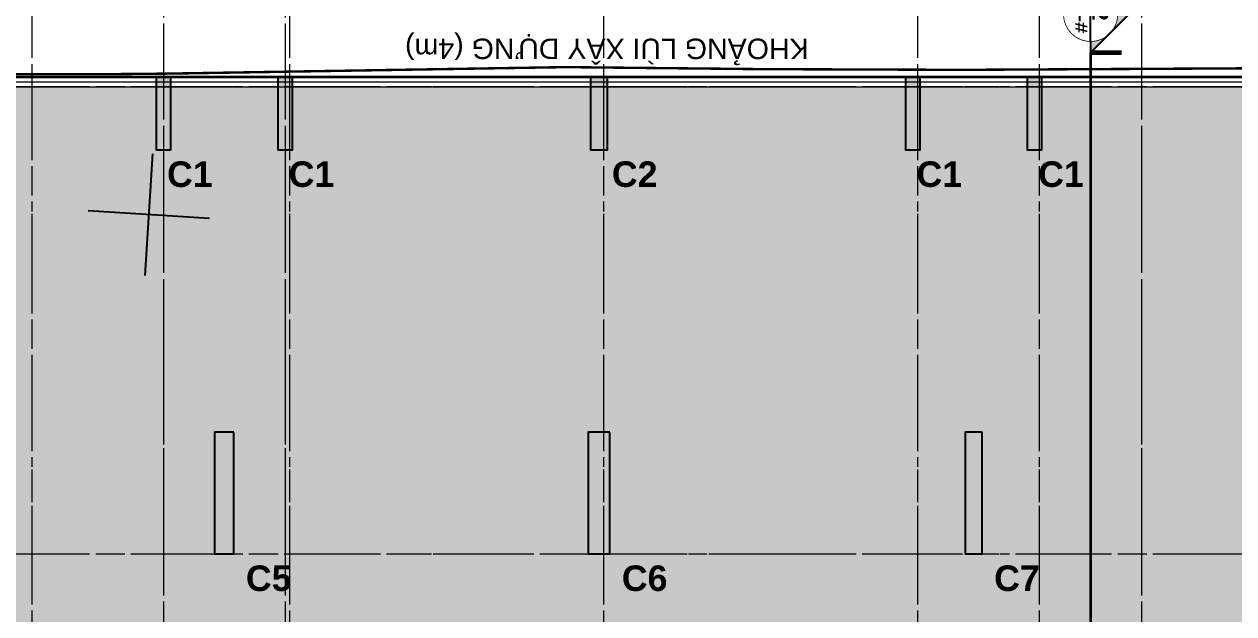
# Model space of a CAD drawing. Header units: millimetres. Extents: x -100356 to 314685, y 446 to 1273965.
# Drawn here: x 45830 to 70685, y 622176 to 634287 of the extents above; entities that cross this region are included whole.
import ezdxf
from ezdxf.enums import TextEntityAlignment as Align
from ezdxf.xclip import XClip

# ---------------------------------------------------------------- set-up
doc = ezdxf.new("R2010")
doc.units = ezdxf.units.MM
doc.header["$XCLIPFRAME"] = 2
for name, pattern in [('20180221 BF$0$Core - tb$0$HIDDEN', [0.375, 0.25, -0.125]), ('CENTER', [2, 1.25, -0.25, 0.25, -0.25]), ('CENTER2', [28.574999999999996, 19.05, -3.174999999999999, 3.174999999999999, -3.174999999999999]), ('Dash', [6, 3, -3]), ('DASHED', [0.75, 0.5, -0.25]), ('DASHED2', [0.375, 0.25, -0.125]), ('gf$0$CENTER2', [28.574999999999996, 19.05, -3.174999999999999, 3.174999999999999, -3.174999999999999]), ('gf$0$Kume - Grid Line', [10.5, 5.999999999999999, -1.25, 2, -1.25]), ('Kume - Grid Line', [10.5, 5.999999999999999, -1.25, 2, -1.25])]:
    doc.linetypes.add(name, pattern=pattern)
for name, color, linetype in [('20180221 BF$0$luoi', 5, 'Continuous'), ('20180221 BF$0$TREE', 99, 'Continuous'), ('STR', 7, 'Continuous')]:
    doc.layers.add(name, color=color, linetype=linetype)
for name, color, linetype, lineweight in [('20180330-Ascent Plaza-TP-Ban ve so bo$0$KÍNH', 150, 'Continuous', 9), ('@ color hatch', 7, 'Continuous', 13), ('A-_ANOT----_D', 7, 'Continuous', 5), ('A.Axis', 251, 'CENTER2', 13), ('A.Concrete', 7, 'Continuous', 25), ('gf$0$A.Axis', 251, 'gf$0$CENTER2', 13), ('GJ', 1, 'Continuous', 13), ('KÍNH', 150, 'Continuous', 9), ('LC.HA', 250, 'Continuous', 9), ('LGI', 250, 'CENTER', 9), ('luoicot', 30, 'Continuous', 13), ('TEXT', 6, 'Continuous', 20), ('Text 35', 250, 'Continuous', 15), ('TXT', 1, 'Continuous', 25)]:
    doc.layers.add(name, color=color, linetype=linetype, lineweight=lineweight)
doc.styles.add('ARIAL', font='Font - TrueType - Arial Bold.ttf')
doc.styles.add('PSDG - Title', font='seguisb_0.ttf', dxfattribs={"height": 2.5})
doc.styles.add('VnArial', font='Font - TrueType - Arial.ttf')

# ---------------------------------------------------------------- blocks, each defined once
blk = doc.blocks.new('X-GRID')
at = {"layer": 'LGI', "ltscale": 1500}
for p, q in [((-36549.99921768496, -7272.626217615769), (-36549.99921768473, 49990.6718393456)), ((-34449.99921768473, 49486.83894699798), (-34449.99921768496, -7272.626217615776)), ((-31949.99999999988, 49486.83894699797), (-31950.00000000012, -7272.626217615774)), ((-25499.99999999988, 49486.83894699794), (-25500, -7272.6262176158)), ((-19049.99999999977, 49486.83894699792), (-19049.99999999988, -7272.626217615814)), ((-13749.99999999977, 49486.83894699792), (-13749.99999999988, -7272.626217615829)), ((-18950, -7272.626217615822), (-18950, 20900.00001149947)), ((-16450, -7272.626217615829), (-16450, 20900.00001149945)), ((5008.778208642092, 9599.999999999978), (-57318.59826279094, 9600.000000000144)), ((5008.778208642092, -1.2732925824821e-11), (-57318.59826279094, 1.482476363889873e-10))]:
    blk.add_line(p, q, dxfattribs=at)
blk = doc.blocks.new('A$C60262ED2')
at = {"layer": 'LC.HA'}
h = blk.add_hatch(color=256, dxfattribs=at)
h.dxf.hatch_style = 1
h.paths.add_polyline_path([(24008.7785444312, 51684.01338449068), (23708.7785444312, 51684.01338449068), (23708.7785444312, 50184.01338449068), (24008.7785444312, 50184.01338449068)])
h = blk.add_hatch(color=256, dxfattribs=at)
h.dxf.hatch_style = 1
h.paths.add_polyline_path([(26508.77855592844, 51684.01189899113), (26208.77855592844, 51684.01189899113), (26208.77855592844, 50184.01189899113), (26508.77855592844, 50184.01189899113)])
h = blk.add_hatch(color=256, dxfattribs=at)
h.dxf.hatch_style = 1
h.paths.add_polyline_path([(32983.77859774663, 51683.93609959871), (32633.77859774663, 51683.93609959871), (32633.77859774663, 50183.93609959871), (32983.77859774663, 50183.93609959871)])
h = blk.add_hatch(color=256, dxfattribs=at)
h.dxf.hatch_style = 1
h.paths.add_polyline_path([(39408.77854536398, 51684.01336043671), (39108.77854536398, 51684.01336043671), (39108.77854536398, 50184.01336043671), (39408.77854536398, 50184.01336043671)])
h = blk.add_hatch(color=256, dxfattribs=at)
h.dxf.hatch_style = 1
h.paths.add_polyline_path([(41908.77854536398, 51684.01338891557), (41608.77854536398, 51684.01338891557), (41608.77854536398, 50184.01338891557), (41908.77854536398, 50184.01338891557)])
h = blk.add_hatch(color=256, dxfattribs=at)
h.dxf.hatch_style = 1
h.paths.add_polyline_path([(25308.7785444312, 44383.93609570287), (24908.7785444312, 44383.93609570287), (24908.7785444312, 41883.93609570287), (25308.7785444312, 41883.93609570287)])
h = blk.add_hatch(color=256, dxfattribs=at)
h.dxf.hatch_style = 1
h.paths.add_polyline_path([(33033.77859774663, 44384.01338329143), (32583.77859774663, 44384.01338329143), (32583.77859774663, 41884.01338329143), (33033.77859774663, 41884.01338329143)])
h = blk.add_hatch(color=256, dxfattribs=at)
h.dxf.hatch_style = 1
h.paths.add_polyline_path([(40683.77859588095, 44383.93609570287), (40333.77859588095, 44383.93609570287), (40333.77859588095, 41883.93609570287), (40683.77859588095, 41883.93609570287)])
at = {"layer": 'STR', "ltscale": 1000}
for points, elevation in [([(24008.7785444312, 51684.01338449068), (23708.7785444312, 51684.01338449068), (23708.7785444312, 50184.01338449068), (24008.7785444312, 50184.01338449068)], 6.732036296520924e-05), ([(26508.77855592844, 51684.01189899113), (26208.77855592844, 51684.01189899113), (26208.77855592844, 50184.01189899113), (26508.77855592844, 50184.01189899113)], 6.706806565628017e-05), ([(32983.77859774663, 51683.93609959871), (32633.77859774663, 51683.93609959871), (32633.77859774663, 50183.93609959871), (32983.77859774663, 50183.93609959871)], 6.706806565628017e-05), ([(39408.77854536398, 51684.01336043671), (39108.77854536398, 51684.01336043671), (39108.77854536398, 50184.01336043671), (39408.77854536398, 50184.01336043671)], 6.732036296520924e-05), ([(41908.77854536398, 51684.01338891557), (41608.77854536398, 51684.01338891557), (41608.77854536398, 50184.01338891557), (41908.77854536398, 50184.01338891557)], 6.732036296520924e-05), ([(25308.7785444312, 44383.93609570287), (24908.7785444312, 44383.93609570287), (24908.7785444312, 41883.93609570287), (25308.7785444312, 41883.93609570287)], 6.732036296520924e-05), ([(33033.77859774663, 44384.01338329143), (32583.77859774663, 44384.01338329143), (32583.77859774663, 41884.01338329143), (33033.77859774663, 41884.01338329143)], 6.681576834735109e-05), ([(40683.77859588095, 44383.93609570287), (40333.77859588095, 44383.93609570287), (40333.77859588095, 41883.93609570287), (40683.77859588095, 41883.93609570287)], 6.732036296520924e-05)]:
    blk.add_lwpolyline(points, close=True, dxfattribs=dict(at, elevation=elevation))
at = {"rotation": 180}
blk.add_blockref('X-GRID', (7408.778555928438, 51484.01189456624, 6.706806565628017e-05), dxfattribs=at)
at = {"layer": 'Text 35', "ltscale": 1000, "style": 'ARIAL'}
for s, p in [('C1', (23933.25066565291, 49423.53241401596, 6.732036296520924e-05)), ('C1', (26433.25067715015, 49423.53092851641, 6.706806565628017e-05)), ('C2', (33073.25071896834, 49423.45512912399, 6.706806565628017e-05)), ('C1', (39333.25066658569, 49423.532389962, 6.732036296520924e-05)), ('C1', (41833.25066658569, 49423.53092851641, 6.732036296520924e-05)), ('C5', (25553.25066565291, 41123.45512522815, 6.732036296520924e-05)), ('C6', (33278.25071896834, 41123.53241281677, 6.681576834735109e-05)), ('C7', (40928.25071710267, 41123.45512522815, 6.732036296520924e-05))]:
    blk.add_text(s, height=525, dxfattribs=at).set_placement(p)
blk = doc.blocks.new('column')
at = {"layer": 'luoicot', "ltscale": 0.5}
blk.add_blockref('A$C60262ED2', (-47108.64113252342, -40383.94843114301, -6.68157683473537e-05), dxfattribs=at)
blk = doc.blocks.new('grid tower')
at = {"layer": 'A.Axis', "linetype": 'Kume - Grid Line', "lineweight": 9, "ltscale": 100}
for p, q in [((5849.799126981408, -18372.69118757342), (5849.799126981641, 38890.60686938796)), ((7949.799126981641, 38386.77397704031), (7949.799126981408, -18372.69118757342)), ((10449.79834466649, 38386.77397704031), (10449.79834466625, -18372.69118757342)), ((16899.79834466649, 38386.77397704031), (16899.79834466637, -18372.69118757348)), ((23349.7983446666, 38386.77397704025), (23349.79834466649, -18372.69118757348)), ((28649.7983446666, 38386.77397704025), (28649.79834466649, -18372.69118757348)), ((23449.79834466637, -18372.69118757348), (23449.79834466637, 9799.935041541816)), ((25949.79834466637, -18372.69118757348), (25949.79834466637, 9799.935041541816)), ((48341.18399926648, -1500.06496995769), (-14918.79991812457, -1500.064969957515)), ((48341.18399926648, -11100.06496995769), (-14918.79991812457, -11100.06496995752))]:
    blk.add_line(p, q, dxfattribs=at)
blk = doc.blocks.new('SITE')
at = {"layer": 'GJ', "color": 2, "linetype": 'DASHED2', "ltscale": 200, "const_width": 50, "elevation": -1.948401880183878e-06}
blk.add_lwpolyline([(-38719.1918957046, 42656.10663358861), (-35209.13193755236, 42660.46846675558), (-34095.90027281136, 42670.90452164086), (-29878.63724851527, 42740.08829556103), (-25969.8822123002, 42803.69467001787), (-21953.70208691485, 42762.33819735248), (-17824.85726146697, 42747.82105758612), (-8761.388092617854, 42796.05047907075)], dxfattribs=at)
at = {"layer": 'TEXT', "insert": (-20979.66379604774, 42969.417103934, -6.901646753646289e-05), "char_height": 419.9999999999999, "width": 9054.827680663135, "attachment_point": 1, "rotation": 180, "style": 'VnArial'}
blk.add_mtext('KHOẢNG LÙI XÂY DỰNG (4m)', dxfattribs=at)
blk = doc.blocks.new('*U430')
h = blk.add_hatch(color=256)
h.paths.add_polyline_path([(0, 7.857724105935461), (-3.928862052967588, 3.928862052967673, -0.1989123673796585), (0, 5.556249999999977, -0.198912367379657), (3.928862052967816, 3.928862052967673)])
h.paths.add_polyline_path([(3.928862052967816, 3.928862052967673, -0.198912367379657), (5.556250000000091, -8.526512829121202e-14), (7.857724105935404, -8.526512829121202e-14)])
h.paths.add_polyline_path([(-3.928862052967588, 3.928862052967673), (-7.857724105935404, -5.684341886080801e-14), (-5.556249999999864, -5.684341886080801e-14, -0.1989123673796553)])
at = {"color": 1}
blk.add_line((5.556250000000091, -5.684341886080801e-14), (-5.556249999999864, -5.684341886080801e-14), dxfattribs=at)
for points, const_width in [([(-5.556249999999864, -5.684341886080801e-14), (-7.857724105935404, -5.684341886080801e-14), (0, 7.857724105935461), (7.857724105935404, -8.526512829121202e-14), (5.556250000000091, -8.526512829121202e-14)], 0.396875), ([(7.85772410593529, 6.349999999999937), (7.85772410593529, -8.414203715695753e-14)], 1)]:
    blk.add_lwpolyline(points, dxfattribs=dict(const_width=const_width))
at = {"const_width": 0.1666666666666667}
blk.add_lwpolyline([(-5.556249999999864, -5.684341886080801e-14, -0.414213562373093), (0, 5.556249999999977, -0.414213562373093), (5.556250000000091, -5.684341886080801e-14, -0.414213562373093), (0, -5.556250000000034, -0.414213562373093), (-5.556249999999864, -5.684341886080801e-14, -1.04137911763819)], format="xyb", dxfattribs=at)
at = {"linetype": 'DASHED', "ltscale": 2, "const_width": 0.1}
blk.add_lwpolyline([(5.556250000000091, -5.684341886080801e-14), (7.85772410593529, -8.414203715695753e-14)], dxfattribs=at)
at = {"color": 2, "style": 'PSDG - Title'}
blk.add_attdef('#', text='', height=2.38125, dxfattribs=at).set_placement((0, 1.984374999999943), align=Align.MIDDLE_CENTER)
at = {"color": 2, "style": 'PSDG - Title', "width": 0.9987463435018806}
blk.add_attdef('A100', text='', height=2.38125, dxfattribs=at).set_placement((-3.96875, -3.17500000000004), (3.96875, -3.17500000000004), align=Align.FIT)
blk = doc.blocks.new('SECTION SYMBOL 2')
at = {"layer": 'TXT', "linetype": '20180221 BF$0$Core - tb$0$HIDDEN', "ltscale": 300, "const_width": 50}
blk.add_lwpolyline([(-1200.003936006746, -31831.96423141245), (-1200.003936006746, 11797.73497754434)], dxfattribs=at)
at = {"layer": 'TXT'}
ref = blk.add_blockref('*U430', (-1200.003936006746, 12583.50738813786), dxfattribs=dict(at, xscale=100, yscale=100, zscale=100, rotation=270))
ref.add_attrib('#', '2', dxfattribs={"layer": '0', "color": 2, "height": 333.3333333333334, "rotation": 270, "style": 'ARIAL'}).set_placement((-1001.566436003719, 12583.50738813786), align=Align.MIDDLE_CENTER)
ref.add_attrib('A100', 'ID-#', dxfattribs={"layer": '0', "color": 2, "height": 250, "rotation": 270, "style": 'ARIAL', "width": 1.186701743827141}).set_placement((-1517.503936006746, 12980.38238813786), (-1517.503936006746, 12197.41017687129), align=Align.FIT)
blk = doc.blocks.new('20180221 BF$0$hientrang')
at = {"layer": '20180221 BF$0$luoi', "color": 7, "linetype": 'Continuous'}
for p, q in [((-69247.39141881431, 83648.74958772823, -1.709724994106003e-06), (-69244.21858092793, 86148.74757434754, -1.69646400303137e-06)), ((-70495.80399318057, 84900.33499998105, -1.740749164586629e-06), (-67995.80600656138, 84897.16216209455, -1.665439832550743e-06))]:
    blk.add_line(p, q, dxfattribs=at)
blk = doc.blocks.new('gf$0$grid tower-gf')
at = {"layer": 'gf$0$A.Axis', "linetype": 'gf$0$Kume - Grid Line', "lineweight": 9, "ltscale": 100}
for p, q in [((48341.18399926648, -1500.064969957704), (-14918.79991812457, -1500.064969957501)), ((48341.18399926653, -11100.06496995769), (-14918.79991812457, -11100.0649699575))]:
    blk.add_line(p, q, dxfattribs=at)

msp = doc.modelspace()

# ---------------------------------------------------------------- hatches: boundary and pattern name
at = {"layer": '@ color hatch'}
h = msp.add_hatch(color=31, dxfattribs=at)
edge = h.paths.add_edge_path()
edge.add_line((42290.88621328968, 633001.907779489), (42290.89626850583, 632800.403222901))
edge.add_line((42290.89626850583, 632800.403222901), (38141.05388964584, 632804.9332219281))
edge.add_line((38141.05388964584, 632804.9332219281), (38141.05387459689, 630304.9805965057))
edge.add_line((38141.05387459689, 630304.9805965057), (39541.05388964578, 630304.980589282))
edge.add_line((39541.05388964578, 630304.9805892821), (39541.05388964578, 625904.8579966691))
edge.add_line((39541.05388964578, 625904.857996669), (38141.05067841772, 625905.3022372304))
edge.add_line((38141.05067841772, 625905.3022372304), (38141.05706501321, 621702.7685733796))
edge.add_line((38141.05706501321, 621702.7685733796), (32440.7174275121, 621701.9330072587))
edge.add_line((32440.7174275121, 621701.9330072587), (32441.05502198764, 612501.9673089563))
edge.add_line((32441.05502198764, 612501.9673089563), (42140.72133717313, 612501.9673089636))
edge.add_line((42140.72133717313, 612501.9673089636), (42145.74103645619, 621902.022562211))
edge.add_line((42145.74103645619, 621902.0225622111), (46565.7460508517, 621902.0226190048))
edge.add_line((46565.7460508517, 621902.0226190047), (46565.88247926061, 614202.0520664095))
edge.add_line((46565.88247926061, 614202.0520664095), (42398.07857147493, 614202.0521044338))
edge.add_line((42398.07857147493, 614202.0521044338), (42398.07446563034, 612501.9585937202))
edge.add_line((42398.07446563034, 612501.9585937202), (43815.88247926038, 612501.9551696149))
edge.add_line((43815.88247926038, 612501.9551696149), (43815.88247926038, 608655.0786345177))
edge.add_line((43815.88247926038, 608655.0786345177), (43815.88247926038, 607251.9743066258))
edge.add_line((43815.88247926038, 607251.9743066259), (43815.88247926038, 602001.9934436369))
edge.add_line((43815.88247926038, 602001.9934436368), (41335.46807794237, 602002.0866619493))
edge.add_line((41335.46807794237, 602002.0866619494), (41339.87811137776, 590801.9983739201))
edge.add_line((41339.87811137776, 590801.9983739201), (81540.32361269678, 590804.8725945767))
edge.add_line((81540.32361269677, 590804.8725945766), (81540.4587051182, 596954.9345214635))
edge.add_line((81540.4587051182, 596954.9345214635), (81540.95082716095, 596955.0074717753))
edge.add_line((81540.95082716095, 596955.0074717753), (81540.9097446078, 605606.2612832524))
edge.add_line((81540.9097446078, 605606.2612832524), (136487.6417811537, 612188.0749170718))
edge.add_line((136487.6417811537, 612188.0749170717), (134542.2522998185, 628433.5803568949))
edge.add_line((134542.2522998185, 628433.5803568949), (131695.3520649422, 627410.7592974561))
edge.add_line((131695.3520649422, 627410.7592974561), (132214.610162929, 623057.0087802709))
edge.add_line((132214.610162929, 623057.0087802708), (126157.907791224, 622331.504555205))
edge.add_line((126157.9077912239, 622331.504555205), (125805.3526970749, 625294.6277520886))
edge.add_line((125805.3526970749, 625294.6277520886), (118785.2505894278, 622772.478156838))
edge.add_line((118785.2505894278, 622772.478156838), (118790.5155857705, 622729.0833229843))
edge.add_line((118790.5155857705, 622729.0833229844), (105873.9306569203, 621172.8445129478))
edge.add_line((105873.9306569203, 621172.8445129477), (105254.3056330929, 626336.6585942938))
edge.add_line((105254.3056330929, 626336.6585942939), (101939.3507578438, 625470.5283395597))
edge.add_line((101939.3507578438, 625470.5283395596), (102648.9627270495, 622756.7156000326))
edge.add_line((102648.9627270495, 622756.7156000326), (90071.82136088306, 619468.0205616527))
edge.add_line((90071.82136088306, 619468.0205616527), (89361.58719169574, 622184.2146576225))
edge.add_line((89361.58719169574, 622184.2146576225), (87992.11876649752, 621826.4004246676))
edge.add_arc((86677.59327016228, 626857.5059412995), 5199.999999999945, 187.9645856006331, 284.64287089675076, ccw=False)
edge.add_line((81527.75297887779, 626136.9887837925), (81224.4287856724, 628304.9748410505))
edge.add_line((81224.4287856724, 628304.9748410505), (79894.90492910413, 628304.9748410505))
edge.add_line((79894.90492910413, 628304.9748410505), (79894.90492910413, 633005.0166571476))
edge.add_line((79894.90492910413, 633005.0166571476), (42290.88621328968, 633001.907779489))
h.paths.add_polyline_path([(62190.74487504514, 621901.8623247725), (68940.74487504507, 621901.9272850606), (68940.74487504647, 605683.7679942824), (64840.7060422931, 605683.7679942823), (64840.7060422931, 607183.767994286), (63470.88109834003, 607180.7435934679), (63470.74486537574, 613071.9183832882), (63540.74360264499, 613071.9183832882), (63540.87940785329, 619301.9575922533), (62190.75747299485, 619302.0639591608)], flags=16)

# ---------------------------------------------------------------- linework, layer by layer
at = {"color": 3, "linetype": 'Dash', "ltscale": 30, "const_width": 49.99999999999999, "elevation": 6.81027361539873e-05}
msp.add_lwpolyline([(136710.3665189673, 612010.2986294958), (81740.84844784134, 605425.7541315856), (81740.24633351898, 590605.0801179847), (41139.95685185515, 590601.983123322), (41135.38930335268, 602202.109797142), (41139.71683341607, 602201.9934436368), (41139.76086916512, 612301.9556526282), (32240.88622478686, 612301.9831240388), (32240.88622473261, 621901.9871764574), (34740.88622478814, 621901.9871764574), (34741.0882094734, 623405.081605675), (32240.88622478686, 623401.9871764574), (32240.88622478686, 633001.983117862), (42090.88621328968, 633001.9068490043), (42090.88621328968, 633201.907779489), (80094.90492910413, 633201.907779489), (80094.90492910413, 628504.9748410505), (81398.3946793361, 628504.9748410505), (81725.8237593118, 626164.7009821581, 0.4487796255676842), (87941.56009356152, 622019.9044829995), (110701.8062044983, 627966.6936562303)], format="xyb", dxfattribs=at)
at = {"layer": 'KÍNH', "elevation": 6.81027361539873e-05}
for points in [[(136710.3665189673, 612010.2986294958), (81740.84844784134, 605425.7541315856), (81740.24633351904, 590605.0801179847), (41139.95685185503, 590601.9831233219), (41135.38930335262, 602202.1097971419), (42141.70087711716, 602201.9934436368), (42141.7449128662, 602201.9934436368), (43615.88247926038, 602201.9934436368), (43615.88247926038, 612301.9556526282), (32240.88622478692, 612301.9831240388), (32240.88622473255, 621901.9871764573), (34740.88622478814, 621901.9871764574), (34741.08820947346, 623405.081605675), (32240.88622478686, 623401.9871764573), (32240.88622478686, 633001.983117862), (42090.88621328962, 633001.9068490043), (42090.88621328968, 633201.907779489), (80094.90492910413, 633201.907779489), (80094.90492910413, 628504.9748410505), (81398.3946793361, 628504.9748410505), (81725.82375931185, 626164.7009821582, 0.4487796255676873), (87941.56009356158, 622019.9044829995), (110701.8062044984, 627966.6936562303)], [(136599.1862808599, 612097.6957342847), (81640.85205283626, 605514.4908972475), (81640.25039579153, 590705.0724905742), (41239.91748161642, 590701.990748621), (41235.42869064747, 602102.0982295456), (42241.70019464217, 602101.9818806736), (42241.74423047015, 602101.9934436368), (43715.88247926038, 602101.9934436368), (43715.88247926038, 612401.9554111216), (32340.88622478634, 612401.9828825321), (32340.88622473313, 621801.9871764574), (34840.87278776714, 621801.9871764574), (34841.10166494449, 623505.2054660892), (32340.88622478686, 623502.111020218), (32340.88622478686, 632901.9823435559), (42190.88621328957, 632901.9060746983), (42190.88621328968, 633101.907779489), (79994.90492910413, 633101.907779489), (79994.90492910413, 628404.9748410505), (81311.41173250425, 628404.9748410505), (81626.78836909482, 626150.8448829753, 0.4487796255676893), (87966.83943002955, 621923.1524538335), (110685.9493160071, 627859.1935685406)], [(136488.0060427526, 612185.0928390737), (81540.85565783117, 605603.2276629093), (81540.25445806402, 590805.0648631637), (41339.87811137782, 590801.9983739201), (41335.46807794231, 602002.0866619494), (42341.69951216719, 602001.9703177103), (42341.74354807409, 602001.9934436368), (43815.88247926038, 602001.9934436368), (43815.88247926038, 612501.9551696149), (32440.88622478575, 612501.9826410254), (32440.88622473372, 621701.9871764574), (34940.85935074614, 621701.9871764574), (34941.11512041551, 623605.3293265032), (32440.88622478686, 623602.2348639786), (32440.88622478686, 632801.9815692498), (42290.88621328951, 632801.9053003922), (42290.88621328962, 633001.907779489), (79894.90492910413, 633001.907779489), (79894.90492910413, 628304.9748410505), (81224.4287856724, 628304.9748410505), (81527.75297887779, 626136.9887837925, 0.4487796255676919), (87992.11876649752, 621826.4004246676), (110670.0924275159, 627751.6934808509)]]:
    msp.add_lwpolyline(points, format="xyb", dxfattribs=at)

# ---------------------------------------------------------------- block references
at = {"layer": '20180221 BF$0$TREE'}
ref = msp.add_blockref('20180221 BF$0$hientrang', (137502.2644585983, 694113.0147101956, 6.882658044176064e-05), dxfattribs=dict(at, rotation=86.37342821610302))
XClip(ref).set_block_clipping_path([(-133148.1755428242, 112075.9558377523), (-124131.7889780848, -30182.587738563365), (-23551.898604514776, -23807.805954292417), (-32568.285169254174, 118450.73762202327)])
at = {"layer": '20180330-Ascent Plaza-TP-Ban ve so bo$0$KÍNH', "rotation": 180}
msp.add_blockref('gf$0$grid tower-gf', (74640.6822360503, 621904.886713639, 6.56603587163886e-05), dxfattribs=at)
at = {"layer": 'A-_ANOT----_D', "rotation": 180}
msp.add_blockref('grid tower', (74640.7499635319, 621904.95168719, 6.83895810388007e-05), dxfattribs=at)
at = {"layer": 'A.Concrete'}
for p in [(71940.74880138306, 621904.9455439823, 6.889417565665839e-05), (71940.75032117548, 621905.0166535266, 6.83895810388007e-05)]:
    msp.add_blockref('column', p, dxfattribs=at)
at = {"layer": 'GJ'}
msp.add_blockref('SITE', (82927.04389999084, 590602.0572237012, 6.734584422720054e-05), dxfattribs=at)
at = {"layer": 'TEXT'}
msp.add_blockref('SECTION SYMBOL 2', (68942.82480874732, 621905.0166771644, 6.83895810388007e-05), dxfattribs=at)

doc.saveas('drawing.dxf')
